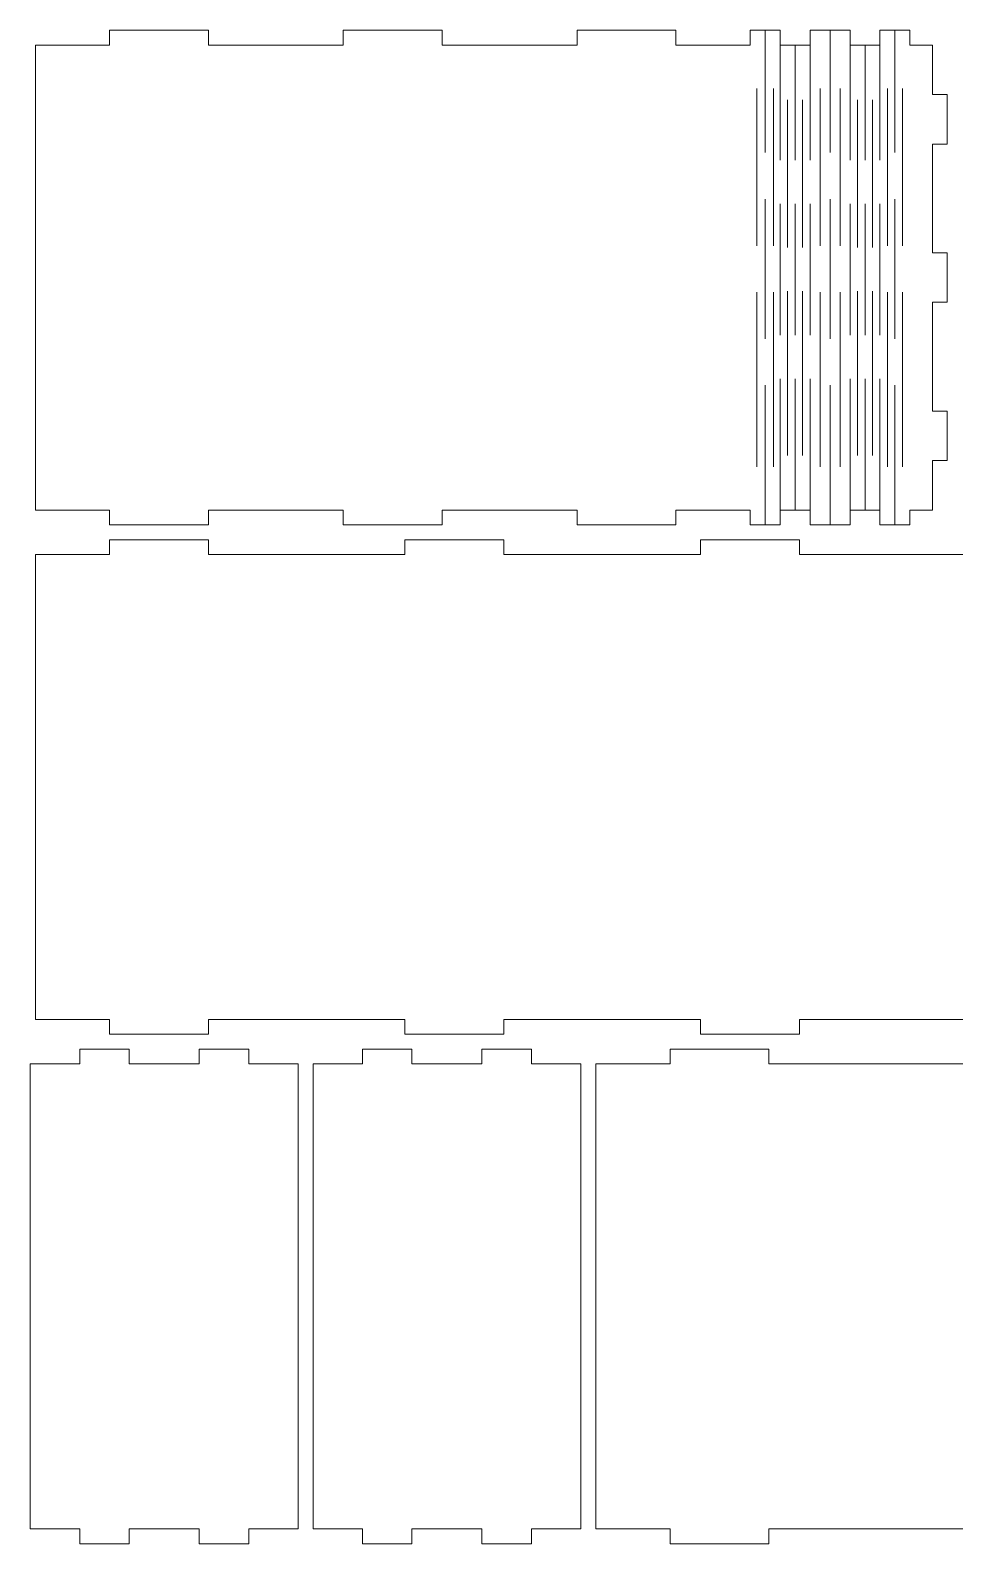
# Model space of a CAD drawing. Header units: millimetres. Extents: x -375 to 375, y -739 to 739.
# Drawn here: x -372.7 to -185.8, y -738.9 to -432.9 of the extents above; entities that cross this region are included whole.
import ezdxf

# ---------------------------------------------------------------- set-up
doc = ezdxf.new("R2010")
doc.units = ezdxf.units.MM
doc.header["$MEASUREMENT"] = 0
doc.layers.add('Camada 1', color=7, linetype='Continuous')

msp = doc.modelspace()

# ---------------------------------------------------------------- linework, layer by layer
at = {"layer": 'Camada 1', "color": 250, "lineweight": 20}
for points, knots in [([(-262.1725, -435.9447), (-262.1725, -435.9447), (-289.4002, -435.9447), (-289.4002, -435.9447), (-289.4002, -435.9447), (-289.4002, -435.9447), (-289.4002, -432.9447), (-289.4002, -432.9447), (-289.4002, -432.9447), (-289.4002, -432.9447), (-309.4001, -432.9447), (-309.4001, -432.9447), (-309.4001, -432.9447), (-309.4001, -432.9447), (-309.4001, -435.9447), (-309.4001, -435.9447), (-309.4001, -435.9447), (-309.4001, -435.9447), (-336.6279, -435.9447), (-336.6279, -435.9447), (-336.6279, -435.9447), (-336.6279, -435.9447), (-336.6279, -432.9447), (-336.6279, -432.9447), (-336.6279, -432.9447), (-336.6279, -432.9447), (-356.6279, -432.9447), (-356.6279, -432.9447), (-356.6279, -432.9447), (-356.6279, -432.9447), (-356.6279, -435.9447), (-356.6279, -435.9447), (-356.6279, -435.9447), (-356.6279, -435.9447), (-371.6278, -435.9447), (-371.6278, -435.9447), (-371.6278, -435.9447), (-371.6278, -435.9447), (-371.6278, -529.9443), (-371.6278, -529.9443), (-371.6278, -529.9443), (-371.6278, -529.9443), (-356.6279, -529.9443), (-356.6279, -529.9443), (-356.6279, -529.9443), (-356.6279, -529.9443), (-356.6279, -532.9443), (-356.6279, -532.9443), (-356.6279, -532.9443), (-356.6279, -532.9443), (-336.6279, -532.9443), (-336.6279, -532.9443), (-336.6279, -532.9443), (-336.6279, -532.9443), (-336.6279, -529.9443), (-336.6279, -529.9443), (-336.6279, -529.9443), (-336.6279, -529.9443), (-309.4001, -529.9443), (-309.4001, -529.9443), (-309.4001, -529.9443), (-309.4001, -529.9443), (-309.4001, -532.9443), (-309.4001, -532.9443), (-309.4001, -532.9443), (-309.4001, -532.9443), (-289.4002, -532.9443), (-289.4002, -532.9443), (-289.4002, -532.9443), (-289.4002, -532.9443), (-289.4002, -529.9443), (-289.4002, -529.9443), (-289.4002, -529.9443), (-289.4002, -529.9443), (-262.1725, -529.9443), (-262.1725, -529.9443), (-262.1725, -529.9443), (-262.1725, -529.9443), (-262.1725, -532.9443), (-262.1725, -532.9443), (-262.1725, -532.9443), (-262.1725, -532.9443), (-242.1726, -532.9443), (-242.1726, -532.9443), (-242.1726, -532.9443), (-242.1726, -532.9443), (-242.1726, -529.9443), (-242.1726, -529.9443), (-242.1726, -529.9443), (-242.1726, -529.9443), (-227.1727, -529.9443), (-227.1727, -529.9443), (-227.1727, -529.9443), (-227.1727, -529.9443), (-227.1727, -532.9443), (-227.1727, -532.9443), (-227.1727, -532.9443), (-227.1727, -532.9443), (-221.1278, -532.9443), (-221.1278, -532.9443), (-221.1278, -532.9443), (-221.1278, -532.9443), (-221.1278, -529.9443), (-221.1278, -529.9443), (-221.1278, -529.9443), (-221.1278, -529.9443), (-215.0829, -529.9443), (-215.0829, -529.9443), (-215.0829, -529.9443), (-215.0829, -529.9443), (-215.0829, -532.9443), (-215.0829, -532.9443), (-215.0829, -532.9443), (-215.0829, -532.9443), (-206.9883, -532.9443), (-206.9883, -532.9443), (-206.9883, -532.9443), (-206.9883, -532.9443), (-206.9883, -529.9443), (-206.9883, -529.9443), (-206.9883, -529.9443), (-206.9883, -529.9443), (-200.9435, -529.9443), (-200.9435, -529.9443), (-200.9435, -529.9443), (-200.9435, -529.9443), (-200.9435, -532.9443), (-200.9435, -532.9443), (-200.9435, -532.9443), (-200.9435, -532.9443), (-194.8986, -532.9443), (-194.8986, -532.9443), (-194.8986, -532.9443), (-194.8986, -532.9443), (-194.8986, -529.9443), (-194.8986, -529.9443), (-194.8986, -529.9443), (-194.8986, -529.9443), (-190.3389, -529.9443), (-190.3389, -529.9443), (-190.3389, -529.9443), (-190.3389, -529.9443), (-190.3389, -519.9444), (-190.3389, -519.9444), (-190.3389, -519.9444), (-190.3389, -519.9444), (-187.3389, -519.9444), (-187.3389, -519.9444), (-187.3389, -519.9444), (-187.3389, -519.9444), (-187.3389, -509.9444), (-187.3389, -509.9444), (-187.3389, -509.9444), (-187.3389, -509.9444), (-190.3389, -509.9444), (-190.3389, -509.9444), (-190.3389, -509.9444), (-190.3389, -509.9444), (-190.3389, -487.9445), (-190.3389, -487.9445), (-190.3389, -487.9445), (-190.3389, -487.9445), (-187.3389, -487.9445), (-187.3389, -487.9445), (-187.3389, -487.9445), (-187.3389, -487.9445), (-187.3389, -477.9445), (-187.3389, -477.9445), (-187.3389, -477.9445), (-187.3389, -477.9445), (-190.3389, -477.9445), (-190.3389, -477.9445), (-190.3389, -477.9445), (-190.3389, -477.9445), (-190.3389, -455.9446), (-190.3389, -455.9446), (-190.3389, -455.9446), (-190.3389, -455.9446), (-187.3389, -455.9446), (-187.3389, -455.9446), (-187.3389, -455.9446), (-187.3389, -455.9446), (-187.3389, -445.9446), (-187.3389, -445.9446), (-187.3389, -445.9446), (-187.3389, -445.9446), (-190.3389, -445.9446), (-190.3389, -445.9446), (-190.3389, -445.9446), (-190.3389, -445.9446), (-190.3389, -435.9447), (-190.3389, -435.9447), (-190.3389, -435.9447), (-190.3389, -435.9447), (-194.8986, -435.9447), (-194.8986, -435.9447), (-194.8986, -435.9447), (-194.8986, -435.9447), (-194.8986, -432.9447), (-194.8986, -432.9447), (-194.8986, -432.9447), (-194.8986, -432.9447), (-200.9435, -432.9447), (-200.9435, -432.9447), (-200.9435, -432.9447), (-200.9435, -432.9447), (-200.9435, -435.9447), (-200.9435, -435.9447), (-200.9435, -435.9447), (-200.9435, -435.9447), (-206.9883, -435.9447), (-206.9883, -435.9447), (-206.9883, -435.9447), (-206.9883, -435.9447), (-206.9883, -432.9447), (-206.9883, -432.9447), (-206.9883, -432.9447), (-206.9883, -432.9447), (-215.0829, -432.9447), (-215.0829, -432.9447), (-215.0829, -432.9447), (-215.0829, -432.9447), (-215.0829, -435.9447), (-215.0829, -435.9447), (-215.0829, -435.9447), (-215.0829, -435.9447), (-221.1278, -435.9447), (-221.1278, -435.9447), (-221.1278, -435.9447), (-221.1278, -435.9447), (-221.1278, -432.9447), (-221.1278, -432.9447), (-221.1278, -432.9447), (-221.1278, -432.9447), (-227.1727, -432.9447), (-227.1727, -432.9447), (-227.1727, -432.9447), (-227.1727, -432.9447), (-227.1727, -435.9447), (-227.1727, -435.9447), (-227.1727, -435.9447), (-227.1727, -435.9447), (-242.1726, -435.9447), (-242.1726, -435.9447), (-242.1726, -435.9447), (-242.1726, -435.9447), (-242.1726, -432.9447), (-242.1726, -432.9447), (-242.1726, -432.9447), (-242.1726, -432.9447), (-262.1725, -432.9447), (-262.1725, -432.9447), (-262.1725, -432.9447), (-262.1725, -432.9447), (-262.1725, -435.9447), (-262.1725, -435.9447)], [0, 0, 0, 0, 0.01538462, 0.01538462, 0.01538462, 0.01538462, 0.03076923, 0.03076923, 0.03076923, 0.03076923, 0.04615385, 0.04615385, 0.04615385, 0.04615385, 0.06153846, 0.06153846, 0.06153846, 0.06153846, 0.07692308, 0.07692308, 0.07692308, 0.07692308, 0.09230769, 0.09230769, 0.09230769, 0.09230769, 0.10769231, 0.10769231, 0.10769231, 0.10769231, 0.12307692, 0.12307692, 0.12307692, 0.12307692, 0.13846154, 0.13846154, 0.13846154, 0.13846154, 0.15384615, 0.15384615, 0.15384615, 0.15384615, 0.16923077, 0.16923077, 0.16923077, 0.16923077, 0.18461538, 0.18461538, 0.18461538, 0.18461538, 0.2, 0.2, 0.2, 0.2, 0.21538462, 0.21538462, 0.21538462, 0.21538462, 0.23076923, 0.23076923, 0.23076923, 0.23076923, 0.24615385, 0.24615385, 0.24615385, 0.24615385, 0.26153846, 0.26153846, 0.26153846, 0.26153846, 0.27692308, 0.27692308, 0.27692308, 0.27692308, 0.29230769, 0.29230769, 0.29230769, 0.29230769, 0.30769231, 0.30769231, 0.30769231, 0.30769231, 0.32307692, 0.32307692, 0.32307692, 0.32307692, 0.33846154, 0.33846154, 0.33846154, 0.33846154, 0.35384615, 0.35384615, 0.35384615, 0.35384615, 0.36923077, 0.36923077, 0.36923077, 0.36923077, 0.38461538, 0.38461538, 0.38461538, 0.38461538, 0.4, 0.4, 0.4, 0.4, 0.41538462, 0.41538462, 0.41538462, 0.41538462, 0.43076923, 0.43076923, 0.43076923, 0.43076923, 0.44615385, 0.44615385, 0.44615385, 0.44615385, 0.46153846, 0.46153846, 0.46153846, 0.46153846, 0.47692308, 0.47692308, 0.47692308, 0.47692308, 0.49230769, 0.49230769, 0.49230769, 0.49230769, 0.50769231, 0.50769231, 0.50769231, 0.50769231, 0.52307692, 0.52307692, 0.52307692, 0.52307692, 0.53846154, 0.53846154, 0.53846154, 0.53846154, 0.55384615, 0.55384615, 0.55384615, 0.55384615, 0.56923077, 0.56923077, 0.56923077, 0.56923077, 0.58461538, 0.58461538, 0.58461538, 0.58461538, 0.6, 0.6, 0.6, 0.6, 0.61538462, 0.61538462, 0.61538462, 0.61538462, 0.63076923, 0.63076923, 0.63076923, 0.63076923, 0.64615385, 0.64615385, 0.64615385, 0.64615385, 0.66153846, 0.66153846, 0.66153846, 0.66153846, 0.67692308, 0.67692308, 0.67692308, 0.67692308, 0.69230769, 0.69230769, 0.69230769, 0.69230769, 0.70769231, 0.70769231, 0.70769231, 0.70769231, 0.72307692, 0.72307692, 0.72307692, 0.72307692, 0.73846154, 0.73846154, 0.73846154, 0.73846154, 0.75384615, 0.75384615, 0.75384615, 0.75384615, 0.76923077, 0.76923077, 0.76923077, 0.76923077, 0.78461538, 0.78461538, 0.78461538, 0.78461538, 0.8, 0.8, 0.8, 0.8, 0.81538462, 0.81538462, 0.81538462, 0.81538462, 0.83076923, 0.83076923, 0.83076923, 0.83076923, 0.84615385, 0.84615385, 0.84615385, 0.84615385, 0.86153846, 0.86153846, 0.86153846, 0.86153846, 0.87692308, 0.87692308, 0.87692308, 0.87692308, 0.89230769, 0.89230769, 0.89230769, 0.89230769, 0.90769231, 0.90769231, 0.90769231, 0.90769231, 0.92307692, 0.92307692, 0.92307692, 0.92307692, 0.93846154, 0.93846154, 0.93846154, 0.93846154, 0.95384615, 0.95384615, 0.95384615, 0.95384615, 0.96923077, 0.96923077, 0.96923077, 0.96923077, 1, 1, 1, 1]), ([(-276.9335, -538.9443), (-276.9335, -538.9443), (-237.2388, -538.9443), (-237.2388, -538.9443), (-237.2388, -538.9443), (-237.2388, -538.9443), (-237.2388, -535.9443), (-237.2388, -535.9443), (-237.2388, -535.9443), (-237.2388, -535.9443), (-217.2389, -535.9443), (-217.2389, -535.9443), (-217.2389, -535.9443), (-217.2389, -535.9443), (-217.2389, -538.9443), (-217.2389, -538.9443), (-217.2389, -538.9443), (-217.2389, -538.9443), (-177.5443, -538.9443), (-177.5443, -538.9443), (-177.5443, -538.9443), (-177.5443, -538.9443), (-177.5443, -535.9443), (-177.5443, -535.9443), (-177.5443, -535.9443), (-177.5443, -535.9443), (-157.5444, -535.9443), (-157.5444, -535.9443), (-157.5444, -535.9443), (-157.5444, -535.9443), (-157.5444, -538.9443), (-157.5444, -538.9443), (-157.5444, -538.9443), (-157.5444, -538.9443), (-142.5444, -538.9443), (-142.5444, -538.9443), (-142.5444, -538.9443), (-142.5444, -538.9443), (-142.5444, -535.9443), (-142.5444, -535.9443), (-142.5444, -535.9443), (-142.5444, -535.9443), (-136.5334, -535.9443), (-136.5334, -535.9443), (-136.5334, -535.9443), (-136.5334, -535.9443), (-136.5334, -538.9443), (-136.5334, -538.9443), (-136.5334, -538.9443), (-136.5334, -538.9443), (-115.0614, -538.9443), (-115.0614, -538.9443), (-115.0614, -538.9443), (-115.0614, -538.9443), (-115.0614, -535.9443), (-115.0614, -535.9443), (-115.0614, -535.9443), (-115.0614, -535.9443), (-109.0504, -535.9443), (-109.0504, -535.9443), (-109.0504, -535.9443), (-109.0504, -535.9443), (-109.0504, -538.9443), (-109.0504, -538.9443), (-109.0504, -538.9443), (-109.0504, -538.9443), (-87.5784, -538.9443), (-87.5784, -538.9443), (-87.5784, -538.9443), (-87.5784, -538.9443), (-87.5784, -535.9443), (-87.5784, -535.9443), (-87.5784, -535.9443), (-87.5784, -535.9443), (-81.5674, -535.9443), (-81.5674, -535.9443), (-81.5674, -535.9443), (-81.5674, -535.9443), (-81.5674, -538.9443), (-81.5674, -538.9443), (-81.5674, -538.9443), (-81.5674, -538.9443), (-77.0078, -538.9443), (-77.0078, -538.9443), (-77.0078, -538.9443), (-77.0078, -538.9443), (-77.0078, -548.9442), (-77.0078, -548.9442), (-77.0078, -548.9442), (-77.0078, -548.9442), (-74.0078, -548.9442), (-74.0078, -548.9442), (-74.0078, -548.9442), (-74.0078, -548.9442), (-74.0078, -558.9442), (-74.0078, -558.9442), (-74.0078, -558.9442), (-74.0078, -558.9442), (-77.0078, -558.9442), (-77.0078, -558.9442), (-77.0078, -558.9442), (-77.0078, -558.9442), (-77.0078, -580.9441), (-77.0078, -580.9441), (-77.0078, -580.9441), (-77.0078, -580.9441), (-74.0078, -580.9441), (-74.0078, -580.9441), (-74.0078, -580.9441), (-74.0078, -580.9441), (-74.0078, -590.9441), (-74.0078, -590.9441), (-74.0078, -590.9441), (-74.0078, -590.9441), (-77.0078, -590.9441), (-77.0078, -590.9441), (-77.0078, -590.9441), (-77.0078, -590.9441), (-77.0078, -612.944), (-77.0078, -612.944), (-77.0078, -612.944), (-77.0078, -612.944), (-74.0078, -612.944), (-74.0078, -612.944), (-74.0078, -612.944), (-74.0078, -612.944), (-74.0078, -622.944), (-74.0078, -622.944), (-74.0078, -622.944), (-74.0078, -622.944), (-77.0078, -622.944), (-77.0078, -622.944), (-77.0078, -622.944), (-77.0078, -622.944), (-77.0078, -632.9439), (-77.0078, -632.9439), (-77.0078, -632.9439), (-77.0078, -632.9439), (-81.5674, -632.9439), (-81.5674, -632.9439), (-81.5674, -632.9439), (-81.5674, -632.9439), (-81.5674, -635.9439), (-81.5674, -635.9439), (-81.5674, -635.9439), (-81.5674, -635.9439), (-87.5784, -635.9439), (-87.5784, -635.9439), (-87.5784, -635.9439), (-87.5784, -635.9439), (-87.5784, -632.9439), (-87.5784, -632.9439), (-87.5784, -632.9439), (-87.5784, -632.9439), (-109.0504, -632.9439), (-109.0504, -632.9439), (-109.0504, -632.9439), (-109.0504, -632.9439), (-109.0504, -635.9439), (-109.0504, -635.9439), (-109.0504, -635.9439), (-109.0504, -635.9439), (-115.0614, -635.9439), (-115.0614, -635.9439), (-115.0614, -635.9439), (-115.0614, -635.9439), (-115.0614, -632.9439), (-115.0614, -632.9439), (-115.0614, -632.9439), (-115.0614, -632.9439), (-136.5334, -632.9439), (-136.5334, -632.9439), (-136.5334, -632.9439), (-136.5334, -632.9439), (-136.5334, -635.9439), (-136.5334, -635.9439), (-136.5334, -635.9439), (-136.5334, -635.9439), (-142.5444, -635.9439), (-142.5444, -635.9439), (-142.5444, -635.9439), (-142.5444, -635.9439), (-142.5444, -632.9439), (-142.5444, -632.9439), (-142.5444, -632.9439), (-142.5444, -632.9439), (-157.5444, -632.9439), (-157.5444, -632.9439), (-157.5444, -632.9439), (-157.5444, -632.9439), (-157.5444, -635.9439), (-157.5444, -635.9439), (-157.5444, -635.9439), (-157.5444, -635.9439), (-177.5443, -635.9439), (-177.5443, -635.9439), (-177.5443, -635.9439), (-177.5443, -635.9439), (-177.5443, -632.9439), (-177.5443, -632.9439), (-177.5443, -632.9439), (-177.5443, -632.9439), (-217.2389, -632.9439), (-217.2389, -632.9439), (-217.2389, -632.9439), (-217.2389, -632.9439), (-217.2389, -635.9439), (-217.2389, -635.9439), (-217.2389, -635.9439), (-217.2389, -635.9439), (-237.2388, -635.9439), (-237.2388, -635.9439), (-237.2388, -635.9439), (-237.2388, -635.9439), (-237.2388, -632.9439), (-237.2388, -632.9439), (-237.2388, -632.9439), (-237.2388, -632.9439), (-276.9335, -632.9439), (-276.9335, -632.9439), (-276.9335, -632.9439), (-276.9335, -632.9439), (-276.9335, -635.9439), (-276.9335, -635.9439), (-276.9335, -635.9439), (-276.9335, -635.9439), (-296.9334, -635.9439), (-296.9334, -635.9439), (-296.9334, -635.9439), (-296.9334, -635.9439), (-296.9334, -632.9439), (-296.9334, -632.9439), (-296.9334, -632.9439), (-296.9334, -632.9439), (-336.628, -632.9439), (-336.628, -632.9439), (-336.628, -632.9439), (-336.628, -632.9439), (-336.628, -635.9439), (-336.628, -635.9439), (-336.628, -635.9439), (-336.628, -635.9439), (-356.6279, -635.9439), (-356.6279, -635.9439), (-356.6279, -635.9439), (-356.6279, -635.9439), (-356.6279, -632.9439), (-356.6279, -632.9439), (-356.6279, -632.9439), (-356.6279, -632.9439), (-371.6278, -632.9439), (-371.6278, -632.9439), (-371.6278, -632.9439), (-371.6278, -632.9439), (-371.6278, -538.9443), (-371.6278, -538.9443), (-371.6278, -538.9443), (-371.6278, -538.9443), (-356.6279, -538.9443), (-356.6279, -538.9443), (-356.6279, -538.9443), (-356.6279, -538.9443), (-356.6279, -535.9443), (-356.6279, -535.9443), (-356.6279, -535.9443), (-356.6279, -535.9443), (-336.628, -535.9443), (-336.628, -535.9443), (-336.628, -535.9443), (-336.628, -535.9443), (-336.628, -538.9443), (-336.628, -538.9443), (-336.628, -538.9443), (-336.628, -538.9443), (-296.9334, -538.9443), (-296.9334, -538.9443), (-296.9334, -538.9443), (-296.9334, -538.9443), (-296.9334, -535.9443), (-296.9334, -535.9443), (-296.9334, -535.9443), (-296.9334, -535.9443), (-276.9335, -535.9443), (-276.9335, -535.9443), (-276.9335, -535.9443), (-276.9335, -535.9443), (-276.9335, -538.9443), (-276.9335, -538.9443)], [0, 0, 0, 0, 0.01369863, 0.01369863, 0.01369863, 0.01369863, 0.02739726, 0.02739726, 0.02739726, 0.02739726, 0.04109589, 0.04109589, 0.04109589, 0.04109589, 0.05479452, 0.05479452, 0.05479452, 0.05479452, 0.06849315, 0.06849315, 0.06849315, 0.06849315, 0.08219178, 0.08219178, 0.08219178, 0.08219178, 0.09589041, 0.09589041, 0.09589041, 0.09589041, 0.10958904, 0.10958904, 0.10958904, 0.10958904, 0.12328767, 0.12328767, 0.12328767, 0.12328767, 0.1369863, 0.1369863, 0.1369863, 0.1369863, 0.15068493, 0.15068493, 0.15068493, 0.15068493, 0.16438356, 0.16438356, 0.16438356, 0.16438356, 0.17808219, 0.17808219, 0.17808219, 0.17808219, 0.19178082, 0.19178082, 0.19178082, 0.19178082, 0.20547945, 0.20547945, 0.20547945, 0.20547945, 0.21917808, 0.21917808, 0.21917808, 0.21917808, 0.23287671, 0.23287671, 0.23287671, 0.23287671, 0.24657534, 0.24657534, 0.24657534, 0.24657534, 0.26027397, 0.26027397, 0.26027397, 0.26027397, 0.2739726, 0.2739726, 0.2739726, 0.2739726, 0.28767123, 0.28767123, 0.28767123, 0.28767123, 0.30136986, 0.30136986, 0.30136986, 0.30136986, 0.31506849, 0.31506849, 0.31506849, 0.31506849, 0.32876712, 0.32876712, 0.32876712, 0.32876712, 0.34246575, 0.34246575, 0.34246575, 0.34246575, 0.35616438, 0.35616438, 0.35616438, 0.35616438, 0.36986301, 0.36986301, 0.36986301, 0.36986301, 0.38356164, 0.38356164, 0.38356164, 0.38356164, 0.39726027, 0.39726027, 0.39726027, 0.39726027, 0.4109589, 0.4109589, 0.4109589, 0.4109589, 0.42465753, 0.42465753, 0.42465753, 0.42465753, 0.43835616, 0.43835616, 0.43835616, 0.43835616, 0.45205479, 0.45205479, 0.45205479, 0.45205479, 0.46575342, 0.46575342, 0.46575342, 0.46575342, 0.47945205, 0.47945205, 0.47945205, 0.47945205, 0.49315068, 0.49315068, 0.49315068, 0.49315068, 0.50684932, 0.50684932, 0.50684932, 0.50684932, 0.52054795, 0.52054795, 0.52054795, 0.52054795, 0.53424658, 0.53424658, 0.53424658, 0.53424658, 0.54794521, 0.54794521, 0.54794521, 0.54794521, 0.56164384, 0.56164384, 0.56164384, 0.56164384, 0.57534247, 0.57534247, 0.57534247, 0.57534247, 0.5890411, 0.5890411, 0.5890411, 0.5890411, 0.60273973, 0.60273973, 0.60273973, 0.60273973, 0.61643836, 0.61643836, 0.61643836, 0.61643836, 0.63013699, 0.63013699, 0.63013699, 0.63013699, 0.64383562, 0.64383562, 0.64383562, 0.64383562, 0.65753425, 0.65753425, 0.65753425, 0.65753425, 0.67123288, 0.67123288, 0.67123288, 0.67123288, 0.68493151, 0.68493151, 0.68493151, 0.68493151, 0.69863014, 0.69863014, 0.69863014, 0.69863014, 0.71232877, 0.71232877, 0.71232877, 0.71232877, 0.7260274, 0.7260274, 0.7260274, 0.7260274, 0.73972603, 0.73972603, 0.73972603, 0.73972603, 0.75342466, 0.75342466, 0.75342466, 0.75342466, 0.76712329, 0.76712329, 0.76712329, 0.76712329, 0.78082192, 0.78082192, 0.78082192, 0.78082192, 0.79452055, 0.79452055, 0.79452055, 0.79452055, 0.80821918, 0.80821918, 0.80821918, 0.80821918, 0.82191781, 0.82191781, 0.82191781, 0.82191781, 0.83561644, 0.83561644, 0.83561644, 0.83561644, 0.84931507, 0.84931507, 0.84931507, 0.84931507, 0.8630137, 0.8630137, 0.8630137, 0.8630137, 0.87671233, 0.87671233, 0.87671233, 0.87671233, 0.89041096, 0.89041096, 0.89041096, 0.89041096, 0.90410959, 0.90410959, 0.90410959, 0.90410959, 0.91780822, 0.91780822, 0.91780822, 0.91780822, 0.93150685, 0.93150685, 0.93150685, 0.93150685, 0.94520548, 0.94520548, 0.94520548, 0.94520548, 0.95890411, 0.95890411, 0.95890411, 0.95890411, 0.97260274, 0.97260274, 0.97260274, 0.97260274, 1, 1, 1, 1]), ([(-318.519, -735.944), (-318.519, -735.944), (-318.519, -641.944), (-318.519, -641.944), (-318.519, -641.944), (-318.519, -641.944), (-328.519, -641.944), (-328.519, -641.944), (-328.519, -641.944), (-328.519, -641.944), (-328.519, -638.944), (-328.519, -638.944), (-328.519, -638.944), (-328.519, -638.944), (-338.519, -638.944), (-338.519, -638.944), (-338.519, -638.944), (-338.519, -638.944), (-338.519, -641.944), (-338.519, -641.944), (-338.519, -641.944), (-338.519, -641.944), (-352.66, -641.944), (-352.66, -641.944), (-352.66, -641.944), (-352.66, -641.944), (-352.66, -638.944), (-352.66, -638.944), (-352.66, -638.944), (-352.66, -638.944), (-362.66, -638.944), (-362.66, -638.944), (-362.66, -638.944), (-362.66, -638.944), (-362.66, -641.944), (-362.66, -641.944), (-362.66, -641.944), (-362.66, -641.944), (-372.66, -641.944), (-372.66, -641.944), (-372.66, -641.944), (-372.66, -641.944), (-372.66, -735.944), (-372.66, -735.944), (-372.66, -735.944), (-372.66, -735.944), (-362.66, -735.944), (-362.66, -735.944), (-362.66, -735.944), (-362.66, -735.944), (-362.66, -738.944), (-362.66, -738.944), (-362.66, -738.944), (-362.66, -738.944), (-352.66, -738.944), (-352.66, -738.944), (-352.66, -738.944), (-352.66, -738.944), (-352.66, -735.944), (-352.66, -735.944), (-352.66, -735.944), (-352.66, -735.944), (-338.519, -735.944), (-338.519, -735.944), (-338.519, -735.944), (-338.519, -735.944), (-338.519, -738.944), (-338.519, -738.944), (-338.519, -738.944), (-338.519, -738.944), (-328.519, -738.944), (-328.519, -738.944), (-328.519, -738.944), (-328.519, -738.944), (-328.519, -735.944), (-328.519, -735.944), (-328.519, -735.944), (-328.519, -735.944), (-318.519, -735.944), (-318.519, -735.944)], [0, 0, 0, 0, 0.04761905, 0.04761905, 0.04761905, 0.04761905, 0.0952381, 0.0952381, 0.0952381, 0.0952381, 0.14285714, 0.14285714, 0.14285714, 0.14285714, 0.19047619, 0.19047619, 0.19047619, 0.19047619, 0.23809524, 0.23809524, 0.23809524, 0.23809524, 0.28571429, 0.28571429, 0.28571429, 0.28571429, 0.33333333, 0.33333333, 0.33333333, 0.33333333, 0.38095238, 0.38095238, 0.38095238, 0.38095238, 0.42857143, 0.42857143, 0.42857143, 0.42857143, 0.47619048, 0.47619048, 0.47619048, 0.47619048, 0.52380952, 0.52380952, 0.52380952, 0.52380952, 0.57142857, 0.57142857, 0.57142857, 0.57142857, 0.61904762, 0.61904762, 0.61904762, 0.61904762, 0.66666667, 0.66666667, 0.66666667, 0.66666667, 0.71428571, 0.71428571, 0.71428571, 0.71428571, 0.76190476, 0.76190476, 0.76190476, 0.76190476, 0.80952381, 0.80952381, 0.80952381, 0.80952381, 0.85714286, 0.85714286, 0.85714286, 0.85714286, 0.9047619, 0.9047619, 0.9047619, 0.9047619, 1, 1, 1, 1]), ([(-261.378, -735.944), (-261.378, -735.944), (-261.378, -641.944), (-261.378, -641.944), (-261.378, -641.944), (-261.378, -641.944), (-271.378, -641.944), (-271.378, -641.944), (-271.378, -641.944), (-271.378, -641.944), (-271.378, -638.944), (-271.378, -638.944), (-271.378, -638.944), (-271.378, -638.944), (-281.378, -638.944), (-281.378, -638.944), (-281.378, -638.944), (-281.378, -638.944), (-281.378, -641.944), (-281.378, -641.944), (-281.378, -641.944), (-281.378, -641.944), (-295.519, -641.944), (-295.519, -641.944), (-295.519, -641.944), (-295.519, -641.944), (-295.519, -638.944), (-295.519, -638.944), (-295.519, -638.944), (-295.519, -638.944), (-305.519, -638.944), (-305.519, -638.944), (-305.519, -638.944), (-305.519, -638.944), (-305.519, -641.944), (-305.519, -641.944), (-305.519, -641.944), (-305.519, -641.944), (-315.519, -641.944), (-315.519, -641.944), (-315.519, -641.944), (-315.519, -641.944), (-315.519, -735.944), (-315.519, -735.944), (-315.519, -735.944), (-315.519, -735.944), (-305.519, -735.944), (-305.519, -735.944), (-305.519, -735.944), (-305.519, -735.944), (-305.519, -738.944), (-305.519, -738.944), (-305.519, -738.944), (-305.519, -738.944), (-295.519, -738.944), (-295.519, -738.944), (-295.519, -738.944), (-295.519, -738.944), (-295.519, -735.944), (-295.519, -735.944), (-295.519, -735.944), (-295.519, -735.944), (-281.378, -735.944), (-281.378, -735.944), (-281.378, -735.944), (-281.378, -735.944), (-281.378, -738.944), (-281.378, -738.944), (-281.378, -738.944), (-281.378, -738.944), (-271.378, -738.944), (-271.378, -738.944), (-271.378, -738.944), (-271.378, -738.944), (-271.378, -735.944), (-271.378, -735.944), (-271.378, -735.944), (-271.378, -735.944), (-261.378, -735.944), (-261.378, -735.944)], [0, 0, 0, 0, 0.04761905, 0.04761905, 0.04761905, 0.04761905, 0.0952381, 0.0952381, 0.0952381, 0.0952381, 0.14285714, 0.14285714, 0.14285714, 0.14285714, 0.19047619, 0.19047619, 0.19047619, 0.19047619, 0.23809524, 0.23809524, 0.23809524, 0.23809524, 0.28571429, 0.28571429, 0.28571429, 0.28571429, 0.33333333, 0.33333333, 0.33333333, 0.33333333, 0.38095238, 0.38095238, 0.38095238, 0.38095238, 0.42857143, 0.42857143, 0.42857143, 0.42857143, 0.47619048, 0.47619048, 0.47619048, 0.47619048, 0.52380952, 0.52380952, 0.52380952, 0.52380952, 0.57142857, 0.57142857, 0.57142857, 0.57142857, 0.61904762, 0.61904762, 0.61904762, 0.61904762, 0.66666667, 0.66666667, 0.66666667, 0.66666667, 0.71428571, 0.71428571, 0.71428571, 0.71428571, 0.76190476, 0.76190476, 0.76190476, 0.76190476, 0.80952381, 0.80952381, 0.80952381, 0.80952381, 0.85714286, 0.85714286, 0.85714286, 0.85714286, 0.9047619, 0.9047619, 0.9047619, 0.9047619, 1, 1, 1, 1]), ([(-177.6303, -638.944), (-177.6303, -638.944), (-157.6304, -638.944), (-157.6304, -638.944), (-157.6304, -638.944), (-157.6304, -638.944), (-157.6304, -641.944), (-157.6304, -641.944), (-157.6304, -641.944), (-157.6304, -641.944), (-111.8826, -641.944), (-111.8826, -641.944), (-111.8826, -641.944), (-111.8826, -641.944), (-111.8826, -638.944), (-111.8826, -638.944), (-111.8826, -638.944), (-111.8826, -638.944), (-91.8826, -638.944), (-91.8826, -638.944), (-91.8826, -638.944), (-91.8826, -638.944), (-91.8826, -641.944), (-91.8826, -641.944), (-91.8826, -641.944), (-91.8826, -641.944), (-76.8827, -641.944), (-76.8827, -641.944), (-76.8827, -641.944), (-76.8827, -641.944), (-76.8827, -735.9436), (-76.8827, -735.9436), (-76.8827, -735.9436), (-76.8827, -735.9436), (-91.8826, -735.9436), (-91.8826, -735.9436), (-91.8826, -735.9436), (-91.8826, -735.9436), (-91.8826, -738.9436), (-91.8826, -738.9436), (-91.8826, -738.9436), (-91.8826, -738.9436), (-111.8826, -738.9436), (-111.8826, -738.9436), (-111.8826, -738.9436), (-111.8826, -738.9436), (-111.8826, -735.9436), (-111.8826, -735.9436), (-111.8826, -735.9436), (-111.8826, -735.9436), (-157.6304, -735.9436), (-157.6304, -735.9436), (-157.6304, -735.9436), (-157.6304, -735.9436), (-157.6304, -738.9436), (-157.6304, -738.9436), (-157.6304, -738.9436), (-157.6304, -738.9436), (-177.6303, -738.9436), (-177.6303, -738.9436), (-177.6303, -738.9436), (-177.6303, -738.9436), (-177.6303, -735.9436), (-177.6303, -735.9436), (-177.6303, -735.9436), (-177.6303, -735.9436), (-223.3781, -735.9436), (-223.3781, -735.9436), (-223.3781, -735.9436), (-223.3781, -735.9436), (-223.3781, -738.9436), (-223.3781, -738.9436), (-223.3781, -738.9436), (-223.3781, -738.9436), (-243.378, -738.9436), (-243.378, -738.9436), (-243.378, -738.9436), (-243.378, -738.9436), (-243.378, -735.9436), (-243.378, -735.9436), (-243.378, -735.9436), (-243.378, -735.9436), (-258.378, -735.9436), (-258.378, -735.9436), (-258.378, -735.9436), (-258.378, -735.9436), (-258.378, -641.944), (-258.378, -641.944), (-258.378, -641.944), (-258.378, -641.944), (-243.378, -641.944), (-243.378, -641.944), (-243.378, -641.944), (-243.378, -641.944), (-243.378, -638.944), (-243.378, -638.944), (-243.378, -638.944), (-243.378, -638.944), (-223.3781, -638.944), (-223.3781, -638.944), (-223.3781, -638.944), (-223.3781, -638.944), (-223.3781, -641.944), (-223.3781, -641.944), (-223.3781, -641.944), (-223.3781, -641.944), (-177.6303, -641.944), (-177.6303, -641.944), (-177.6303, -641.944), (-177.6303, -641.944), (-177.6303, -638.944), (-177.6303, -638.944)], [0, 0, 0, 0, 0.03448276, 0.03448276, 0.03448276, 0.03448276, 0.06896552, 0.06896552, 0.06896552, 0.06896552, 0.10344828, 0.10344828, 0.10344828, 0.10344828, 0.13793103, 0.13793103, 0.13793103, 0.13793103, 0.17241379, 0.17241379, 0.17241379, 0.17241379, 0.20689655, 0.20689655, 0.20689655, 0.20689655, 0.24137931, 0.24137931, 0.24137931, 0.24137931, 0.27586207, 0.27586207, 0.27586207, 0.27586207, 0.31034483, 0.31034483, 0.31034483, 0.31034483, 0.34482759, 0.34482759, 0.34482759, 0.34482759, 0.37931034, 0.37931034, 0.37931034, 0.37931034, 0.4137931, 0.4137931, 0.4137931, 0.4137931, 0.44827586, 0.44827586, 0.44827586, 0.44827586, 0.48275862, 0.48275862, 0.48275862, 0.48275862, 0.51724138, 0.51724138, 0.51724138, 0.51724138, 0.55172414, 0.55172414, 0.55172414, 0.55172414, 0.5862069, 0.5862069, 0.5862069, 0.5862069, 0.62068966, 0.62068966, 0.62068966, 0.62068966, 0.65517241, 0.65517241, 0.65517241, 0.65517241, 0.68965517, 0.68965517, 0.68965517, 0.68965517, 0.72413793, 0.72413793, 0.72413793, 0.72413793, 0.75862069, 0.75862069, 0.75862069, 0.75862069, 0.79310345, 0.79310345, 0.79310345, 0.79310345, 0.82758621, 0.82758621, 0.82758621, 0.82758621, 0.86206897, 0.86206897, 0.86206897, 0.86206897, 0.89655172, 0.89655172, 0.89655172, 0.89655172, 0.93103448, 0.93103448, 0.93103448, 0.93103448, 1, 1, 1, 1])]:
    msp.add_open_spline(points, degree=3, knots=knots, dxfattribs=at)
for points in [[(-224.1503, -457.6799), (-224.1503, -457.6799), (-224.1503, -432.9443), (-224.1503, -432.9443)], [(-211.0356, -457.6799), (-211.0356, -457.6799), (-211.0356, -432.9443), (-211.0356, -432.9443)], [(-197.9211, -457.6799), (-197.9211, -457.6799), (-197.9211, -432.9443), (-197.9211, -432.9443)], [(-221.1277, -459.1958), (-221.1277, -459.1958), (-221.1277, -435.9443), (-221.1277, -435.9443)], [(-218.1053, -459.1958), (-218.1053, -459.1958), (-218.1053, -435.9443), (-218.1053, -435.9443)], [(-215.0829, -459.1958), (-215.0829, -459.1958), (-215.0829, -435.9443), (-215.0829, -435.9443)], [(-206.9882, -459.1958), (-206.9882, -459.1958), (-206.9882, -435.9443), (-206.9882, -435.9443)], [(-203.9658, -459.1958), (-203.9658, -459.1958), (-203.9658, -435.9443), (-203.9658, -435.9443)], [(-200.9434, -459.1958), (-200.9434, -459.1958), (-200.9434, -435.9443), (-200.9434, -435.9443)], [(-225.8063, -476.4961), (-225.8063, -476.4961), (-225.8063, -444.7044), (-225.8063, -444.7044)], [(-222.4943, -476.4961), (-222.4943, -476.4961), (-222.4943, -444.7044), (-222.4943, -444.7044)], [(-213.0571, -476.4961), (-213.0571, -476.4961), (-213.0571, -444.7044), (-213.0571, -444.7044)], [(-209.0142, -476.4961), (-209.0142, -476.4961), (-209.0142, -444.7044), (-209.0142, -444.7044)], [(-199.4314, -476.4961), (-199.4314, -476.4961), (-199.4314, -444.7044), (-199.4314, -444.7044)], [(-196.4109, -476.4961), (-196.4109, -476.4961), (-196.4109, -444.7044), (-196.4109, -444.7044)], [(-219.6165, -476.883), (-219.6165, -476.883), (-219.6165, -446.9988), (-219.6165, -446.9988)], [(-216.5942, -476.883), (-216.5942, -476.883), (-216.5942, -446.9988), (-216.5942, -446.9988)], [(-205.477, -476.883), (-205.477, -476.883), (-205.477, -446.9988), (-205.477, -446.9988)], [(-202.4547, -476.883), (-202.4547, -476.883), (-202.4547, -446.9988), (-202.4547, -446.9988)], [(-224.1503, -495.3122), (-224.1503, -495.3122), (-224.1503, -467.0881), (-224.1503, -467.0881)], [(-221.1277, -494.5701), (-221.1277, -494.5701), (-221.1277, -468.0395), (-221.1277, -468.0395)], [(-218.1053, -494.5701), (-218.1053, -494.5701), (-218.1053, -468.0395), (-218.1053, -468.0395)], [(-215.0829, -494.5701), (-215.0829, -494.5701), (-215.0829, -468.0395), (-215.0829, -468.0395)], [(-211.0356, -495.3122), (-211.0356, -495.3122), (-211.0356, -467.0881), (-211.0356, -467.0881)], [(-206.9882, -494.5701), (-206.9882, -494.5701), (-206.9882, -468.0395), (-206.9882, -468.0395)], [(-203.9658, -494.5701), (-203.9658, -494.5701), (-203.9658, -468.0395), (-203.9658, -468.0395)], [(-200.9434, -494.5701), (-200.9434, -494.5701), (-200.9434, -468.0395), (-200.9434, -468.0395)], [(-197.9211, -495.3122), (-197.9211, -495.3122), (-197.9211, -467.0881), (-197.9211, -467.0881)], [(-225.8063, -521.1842), (-225.8063, -521.1842), (-225.8063, -485.904), (-225.8063, -485.904)], [(-222.4943, -521.1842), (-222.4943, -521.1842), (-222.4943, -485.904), (-222.4943, -485.904)], [(-219.6165, -518.8898), (-219.6165, -518.8898), (-219.6165, -485.7264), (-219.6165, -485.7264)], [(-216.5941, -518.8898), (-216.5941, -518.8898), (-216.5941, -485.7264), (-216.5941, -485.7264)], [(-213.0571, -521.1842), (-213.0571, -521.1842), (-213.0571, -485.904), (-213.0571, -485.904)], [(-209.0141, -521.1842), (-209.0141, -521.1842), (-209.0141, -485.904), (-209.0141, -485.904)], [(-205.477, -518.8898), (-205.477, -518.8898), (-205.477, -485.7264), (-205.477, -485.7264)], [(-202.4546, -518.8898), (-202.4546, -518.8898), (-202.4546, -485.7264), (-202.4546, -485.7264)], [(-199.4314, -521.1842), (-199.4314, -521.1842), (-199.4314, -485.904), (-199.4314, -485.904)], [(-196.4108, -521.1842), (-196.4108, -521.1842), (-196.4108, -485.904), (-196.4108, -485.904)], [(-224.1503, -532.9443), (-224.1503, -532.9443), (-224.1503, -504.7202), (-224.1503, -504.7202)], [(-221.1277, -529.9443), (-221.1277, -529.9443), (-221.1277, -503.4136), (-221.1277, -503.4136)], [(-218.1053, -529.9443), (-218.1053, -529.9443), (-218.1053, -503.4136), (-218.1053, -503.4136)], [(-215.0829, -529.9443), (-215.0829, -529.9443), (-215.0829, -503.4136), (-215.0829, -503.4136)], [(-211.0356, -532.9443), (-211.0356, -532.9443), (-211.0356, -504.7202), (-211.0356, -504.7202)], [(-206.9882, -529.9443), (-206.9882, -529.9443), (-206.9882, -503.4136), (-206.9882, -503.4136)], [(-203.9658, -529.9443), (-203.9658, -529.9443), (-203.9658, -503.4136), (-203.9658, -503.4136)], [(-200.9434, -529.9443), (-200.9434, -529.9443), (-200.9434, -503.4136), (-200.9434, -503.4136)], [(-197.9211, -532.9443), (-197.9211, -532.9443), (-197.9211, -504.7202), (-197.9211, -504.7202)]]:
    msp.add_open_spline(points, degree=3, dxfattribs=at)

doc.saveas('drawing.dxf')
